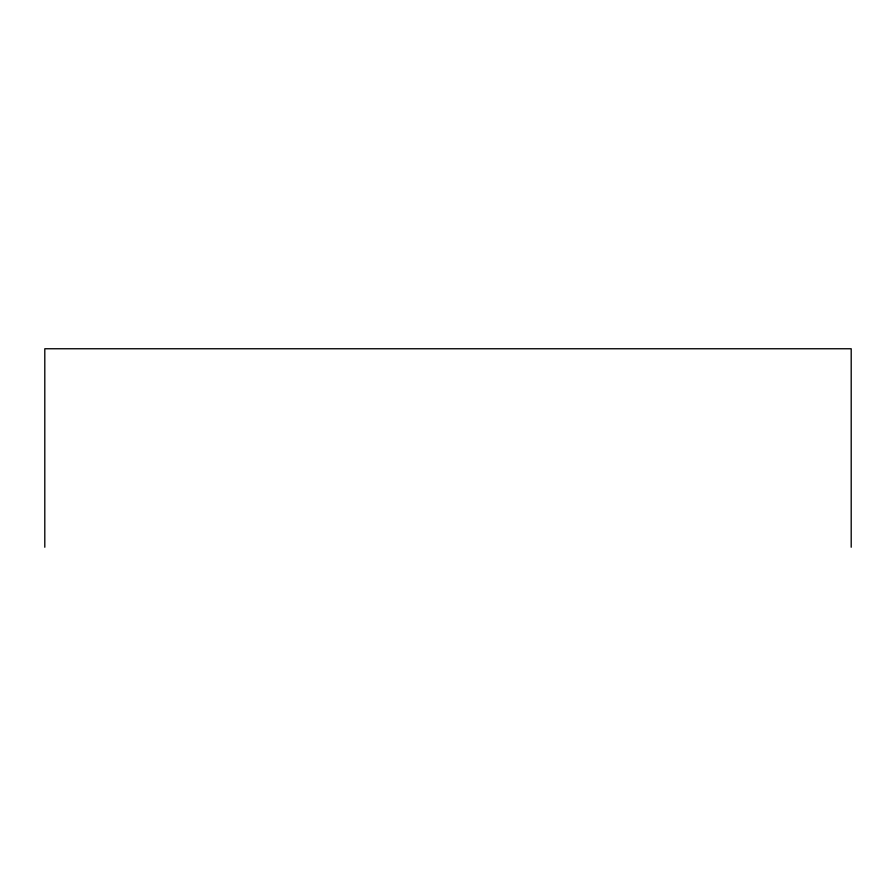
<?xml version="1.0" encoding="UTF-8"?>
<svg xmlns="http://www.w3.org/2000/svg" width="896" height="896" viewBox="0 0 896 896"><rect width="100%" height="100%" fill="white"/><g stroke="black" fill="none" stroke-linecap="round" stroke-linejoin="round"><path stroke-width="1.34" d="M851.2 547.243L851.2 348.757L44.8 348.757L44.8 547.243"/></g></svg>
